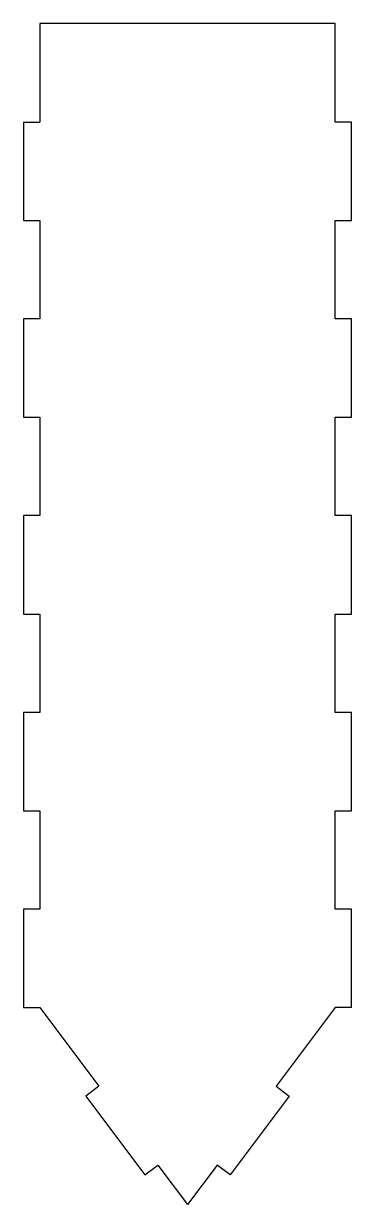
# Model space of a CAD drawing. Header units: millimetres. Extents: x -254 to 254, y -914 to 914.
import ezdxf

# ---------------------------------------------------------------- set-up
doc = ezdxf.new("R2010")
doc.units = ezdxf.units.MM
doc.layers.add('Sketch', color=7, linetype='CONTINUOUS')

msp = doc.modelspace()

# ---------------------------------------------------------------- linework, layer by layer
at = {"layer": 'Sketch'}
for p, q in [((0, 914.4), (-228.6, 914.4)), ((-228.6, 914.4), (-228.6, 762)), ((228.6, 914.4), (0, 914.4)), ((228.6, 762), (228.6, 914.4)), ((-254, 762), (-228.6, 762)), ((-254, 762), (-254, 609.6)), ((254, 762), (228.6, 762)), ((254, 609.6), (254, 762)), ((-254, 609.6), (-228.6, 609.6)), ((-228.6, 609.6), (-228.6, 457.2)), ((228.6, 457.2), (228.6, 609.6)), ((228.6, 609.6), (254, 609.6)), ((-228.6, 457.2), (-254, 457.2)), ((-254, 457.2), (-254, 304.8)), ((254, 457.2), (228.6, 457.2)), ((254, 304.8), (254, 457.2)), ((-254, 304.8), (-228.6, 304.8)), ((-228.6, 304.8), (-228.6, 152.4)), ((228.6, 152.4), (228.6, 304.8)), ((228.6, 304.8), (254, 304.8)), ((-228.6, 152.4), (-254, 152.4)), ((-254, 152.4), (-254, 0)), ((254, 152.4), (228.6, 152.4)), ((254, 0), (254, 152.4)), ((-254, 0), (-228.6, 0)), ((-228.6, 0), (-228.6, -152.4)), ((228.6, -152.4), (228.6, 0)), ((228.6, 0), (254, 0)), ((-228.6, -152.4), (-254, -152.4)), ((-254, -152.4), (-254, -304.8)), ((254, -152.4), (228.6, -152.4)), ((254, -304.8), (254, -152.4)), ((-254, -304.8), (-228.6, -304.8)), ((-228.6, -304.8), (-228.6, -457.2)), ((228.6, -457.2), (228.6, -304.8)), ((228.6, -304.8), (254, -304.8)), ((-228.6, -457.2), (-254, -457.2)), ((-254, -457.2), (-254, -609.6)), ((254, -457.2), (228.6, -457.2)), ((254, -609.6), (254, -457.2)), ((-254, -609.6), (-228.6, -609.6)), ((-228.6, -609.6), (-137.16, -731.52)), ((228.6, -609.6), (137.16, -731.52)), ((254, -609.6), (228.6, -609.6)), ((-137.16, -731.52), (-157.48, -746.76)), ((137.16, -731.52), (157.48, -746.76)), ((-157.48, -746.76), (-66.04, -868.68)), ((157.48, -746.76), (66.04, -868.68)), ((-66.04, -868.68), (-45.72, -853.44)), ((-45.72, -853.44), (0, -914.4)), ((45.72, -853.44), (0, -914.4)), ((66.04, -868.68), (45.72, -853.44))]:
    msp.add_line(p, q, dxfattribs=at)

doc.saveas('drawing.dxf')
